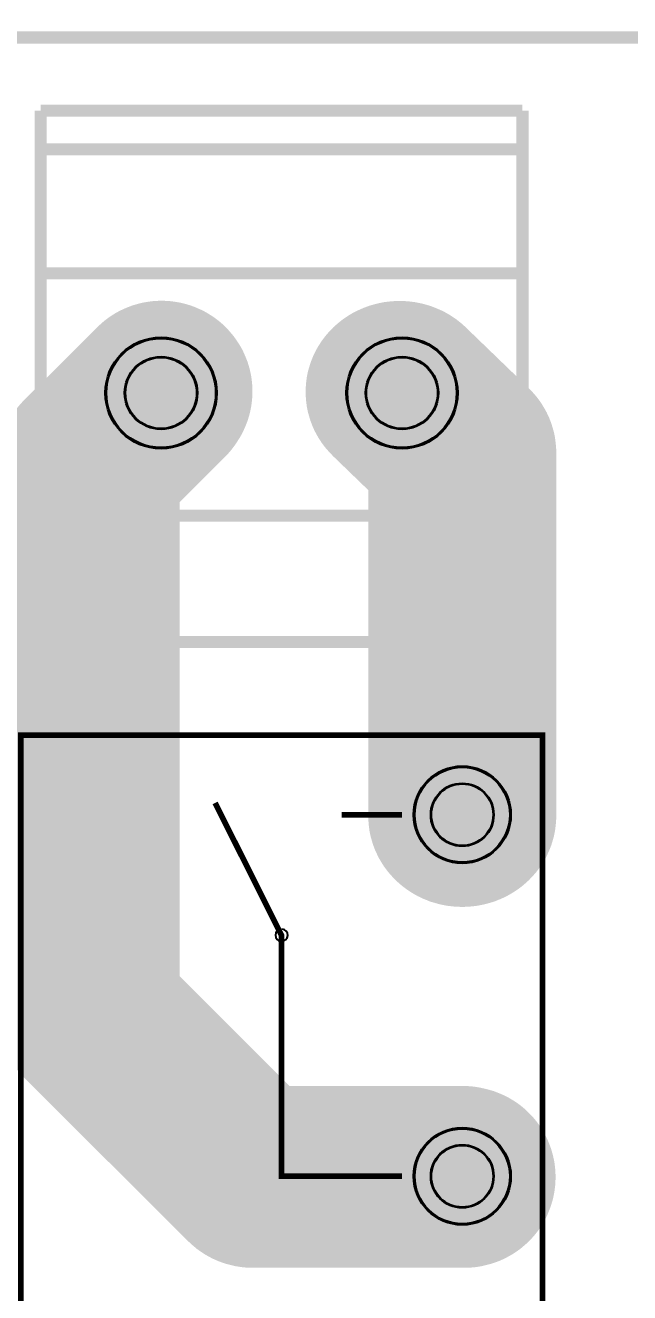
# Model space of a CAD drawing. Extents: x 165 to 5832, y -705 to 3005.
# Drawn here: x 1187 to 1689, y 1953 to 3005 of the extents above; entities that cross this region are included whole.
import ezdxf

# ---------------------------------------------------------------- set-up
doc = ezdxf.new("R2010")
doc.units = 9
for name, color, linetype, true_color in [('BoardOutLine', 7, 'Continuous', 0xff00ff), ('BottomLayer', 7, 'Continuous', 0x0000ff), ('BottomPasteMaskLayer', 7, 'Continuous', 0x800000), ('BottomSolderMaskLayer', 7, 'Continuous', 0xaa00ff), ('Multi-Layer', 7, 'Continuous', 0xc0c0c0), ('TopSilkLayer', 7, 'Continuous', 0xffcc00), ('TopSolderMaskLayer', 7, 'Continuous', 0x800080)]:
    doc.layers.add(name, color=color, linetype=linetype, true_color=true_color)

msp = doc.modelspace()

# ---------------------------------------------------------------- hatches: boundary and pattern name
at = {"layer": 'BottomLayer'}
for points in [[(1550, 1975), (1375, 1975), (1372.5, 1975), (1370.1, 1975.2), (1367.6, 1975.4), (1365.2, 1975.6), (1362.8, 1976), (1360.4, 1976.4), (1358, 1977), (1355.6, 1977.6), (1353.2, 1978.2), (1350.9, 1979), (1348.6, 1979.8), (1346.3, 1980.7), (1344, 1981.7), (1341.8, 1982.7), (1339.6, 1983.9), (1337.5, 1985), (1335.4, 1986.3), (1333.3, 1987.6), (1331.3, 1989), (1329.3, 1990.5), (1327.4, 1992), (1325.5, 1993.6), (1323.7, 1995.3), (1322, 1997), (1187, 2132), (1185.3, 2133.7), (1183.6, 2135.5), (1182, 2137.4), (1180.5, 2139.3), (1179, 2141.3), (1177.6, 2143.3), (1176.3, 2145.4), (1175, 2147.5), (1173.9, 2149.6), (1172.7, 2151.8), (1171.7, 2154), (1170.7, 2156.3), (1169.8, 2158.6), (1169, 2160.9), (1168.2, 2163.2), (1167.6, 2165.6), (1167, 2168), (1166.4, 2170.4), (1166, 2172.8), (1165.6, 2175.2), (1165.4, 2177.6), (1165.2, 2180.1), (1165, 2182.5), (1165, 2185), (1165, 2640), (1165, 2642.5), (1165.2, 2644.9), (1165.4, 2647.4), (1165.6, 2649.8), (1166, 2652.2), (1166.4, 2654.6), (1167, 2657), (1167.6, 2659.4), (1168.2, 2661.8), (1169, 2664.1), (1169.8, 2666.4), (1170.7, 2668.7), (1171.7, 2671), (1172.7, 2673.2), (1173.9, 2675.4), (1175, 2677.5), (1176.3, 2679.6), (1177.6, 2681.7), (1179, 2683.7), (1180.5, 2685.7), (1182, 2687.6), (1183.6, 2689.5), (1185.3, 2691.3), (1187, 2693), (1247, 2753), (1248.7, 2754.7), (1250.5, 2756.4), (1252.4, 2758), (1254.3, 2759.5), (1256.3, 2761), (1258.3, 2762.4), (1260.4, 2763.7), (1262.5, 2765), (1264.6, 2766.1), (1266.8, 2767.3), (1269, 2768.3), (1271.3, 2769.3), (1273.6, 2770.2), (1275.9, 2771), (1278.2, 2771.8), (1280.6, 2772.4), (1283, 2773), (1285.4, 2773.6), (1287.8, 2774), (1290.2, 2774.4), (1292.6, 2774.6), (1295.1, 2774.8), (1297.5, 2775), (1300, 2775), (1302.5, 2775), (1304.9, 2774.8), (1307.4, 2774.6), (1309.8, 2774.4), (1312.2, 2774), (1314.6, 2773.6), (1317, 2773), (1319.4, 2772.4), (1321.8, 2771.8), (1324.1, 2771), (1326.4, 2770.2), (1328.7, 2769.3), (1331, 2768.3), (1333.2, 2767.3), (1335.4, 2766.1), (1337.5, 2765), (1339.6, 2763.7), (1341.7, 2762.4), (1343.7, 2761), (1345.7, 2759.5), (1347.6, 2758), (1349.5, 2756.4), (1351.3, 2754.7), (1353, 2753), (1354.7, 2751.3), (1356.4, 2749.5), (1358, 2747.6), (1359.5, 2745.7), (1361, 2743.7), (1362.4, 2741.7), (1363.7, 2739.6), (1365, 2737.5), (1366.1, 2735.4), (1367.3, 2733.2), (1368.3, 2731), (1369.3, 2728.7), (1370.2, 2726.4), (1371, 2724.1), (1371.8, 2721.8), (1372.4, 2719.4), (1373, 2717), (1373.6, 2714.6), (1374, 2712.2), (1374.4, 2709.8), (1374.6, 2707.4), (1374.8, 2704.9), (1375, 2702.5), (1375, 2700), (1375, 2697.5), (1374.8, 2695.1), (1374.6, 2692.6), (1374.4, 2690.2), (1374, 2687.8), (1373.6, 2685.4), (1373, 2683), (1372.4, 2680.6), (1371.8, 2678.2), (1371, 2675.9), (1370.2, 2673.6), (1369.3, 2671.3), (1368.3, 2669), (1367.3, 2666.8), (1366.1, 2664.6), (1365, 2662.5), (1363.7, 2660.4), (1362.4, 2658.3), (1361, 2656.3), (1359.5, 2654.3), (1358, 2652.4), (1356.4, 2650.5), (1354.7, 2648.7), (1353, 2647), (1315, 2608.9), (1315, 2216.1), (1406.1, 2125), (1550, 2125), (1552.5, 2125), (1554.9, 2124.8), (1557.4, 2124.6), (1559.8, 2124.4), (1562.2, 2124), (1564.6, 2123.6), (1567, 2123), (1569.4, 2122.4), (1571.8, 2121.8), (1574.1, 2121), (1576.4, 2120.2), (1578.7, 2119.3), (1581, 2118.3), (1583.2, 2117.3), (1585.4, 2116.1), (1587.5, 2115), (1589.6, 2113.7), (1591.7, 2112.4), (1593.7, 2111), (1595.7, 2109.5), (1597.6, 2108), (1599.5, 2106.4), (1601.3, 2104.7), (1603, 2103), (1604.7, 2101.3), (1606.4, 2099.5), (1608, 2097.6), (1609.5, 2095.7), (1611, 2093.7), (1612.4, 2091.7), (1613.7, 2089.6), (1615, 2087.5), (1616.1, 2085.4), (1617.3, 2083.2), (1618.3, 2081), (1619.3, 2078.7), (1620.2, 2076.4), (1621, 2074.1), (1621.8, 2071.8), (1622.4, 2069.4), (1623, 2067), (1623.6, 2064.6), (1624, 2062.2), (1624.4, 2059.8), (1624.6, 2057.4), (1624.8, 2054.9), (1625, 2052.5), (1625, 2050), (1625, 2047.5), (1624.8, 2045.1), (1624.6, 2042.6), (1624.4, 2040.2), (1624, 2037.8), (1623.6, 2035.4), (1623, 2033), (1622.4, 2030.6), (1621.8, 2028.2), (1621, 2025.9), (1620.2, 2023.6), (1619.3, 2021.3), (1618.3, 2019), (1617.3, 2016.8), (1616.1, 2014.6), (1615, 2012.5), (1613.7, 2010.4), (1612.4, 2008.3), (1611, 2006.3), (1609.5, 2004.3), (1608, 2002.4), (1606.4, 2000.5), (1604.7, 1998.7), (1603, 1997), (1601.3, 1995.3), (1599.5, 1993.6), (1597.6, 1992), (1595.7, 1990.5), (1593.7, 1989), (1591.7, 1987.6), (1589.6, 1986.3), (1587.5, 1985), (1585.4, 1983.9), (1583.2, 1982.7), (1581, 1981.7), (1578.7, 1980.7), (1576.4, 1979.8), (1574.1, 1979), (1571.8, 1978.2), (1569.4, 1977.6), (1567, 1977), (1564.6, 1976.4), (1562.2, 1976), (1559.8, 1975.6), (1557.4, 1975.4), (1554.9, 1975.2), (1552.5, 1975), (1550, 1975)], [(1475, 2350), (1475, 2618.9), (1447, 2647), (1445.3, 2648.7), (1443.6, 2650.5), (1442, 2652.4), (1440.5, 2654.3), (1439, 2656.3), (1437.6, 2658.3), (1436.3, 2660.4), (1435, 2662.5), (1433.9, 2664.6), (1432.7, 2666.8), (1431.7, 2669), (1430.7, 2671.3), (1429.8, 2673.6), (1429, 2675.9), (1428.2, 2678.2), (1427.6, 2680.6), (1427, 2683), (1426.4, 2685.4), (1426, 2687.8), (1425.6, 2690.2), (1425.4, 2692.6), (1425.2, 2695.1), (1425, 2697.5), (1425, 2700), (1425, 2702.5), (1425.2, 2704.9), (1425.4, 2707.4), (1425.6, 2709.8), (1426, 2712.2), (1426.4, 2714.6), (1427, 2717), (1427.6, 2719.4), (1428.2, 2721.8), (1429, 2724.1), (1429.8, 2726.4), (1430.7, 2728.7), (1431.7, 2731), (1432.7, 2733.2), (1433.9, 2735.4), (1435, 2737.5), (1436.3, 2739.6), (1437.6, 2741.7), (1439, 2743.7), (1440.5, 2745.7), (1442, 2747.6), (1443.6, 2749.5), (1445.3, 2751.3), (1447, 2753), (1448.7, 2754.7), (1450.5, 2756.4), (1452.4, 2758), (1454.3, 2759.5), (1456.3, 2761), (1458.3, 2762.4), (1460.4, 2763.7), (1462.5, 2765), (1464.6, 2766.1), (1466.8, 2767.3), (1469, 2768.3), (1471.3, 2769.3), (1473.6, 2770.2), (1475.9, 2771), (1478.2, 2771.8), (1480.6, 2772.4), (1483, 2773), (1485.4, 2773.6), (1487.8, 2774), (1490.2, 2774.4), (1492.6, 2774.6), (1495.1, 2774.8), (1497.5, 2775), (1500, 2775), (1502.4, 2775), (1504.9, 2774.8), (1507.3, 2774.6), (1509.8, 2774.4), (1512.2, 2774), (1514.6, 2773.6), (1517, 2773), (1519.4, 2772.4), (1521.8, 2771.8), (1524.1, 2771), (1526.4, 2770.2), (1528.7, 2769.3), (1530.9, 2768.3), (1533.2, 2767.3), (1535.3, 2766.1), (1537.5, 2765), (1539.6, 2763.7), (1541.7, 2762.4), (1543.7, 2761), (1545.7, 2759.5), (1547.6, 2758), (1549.4, 2756.4), (1551.3, 2754.7), (1553, 2753), (1603, 2703), (1604.7, 2701.3), (1606.4, 2699.4), (1608, 2697.6), (1609.5, 2695.7), (1611, 2693.7), (1612.4, 2691.7), (1613.7, 2689.6), (1615, 2687.5), (1616.1, 2685.3), (1617.3, 2683.2), (1618.3, 2680.9), (1619.3, 2678.7), (1620.2, 2676.4), (1621, 2674.1), (1621.8, 2671.8), (1622.4, 2669.4), (1623, 2667), (1623.6, 2664.6), (1624, 2662.2), (1624.4, 2659.8), (1624.6, 2657.3), (1624.8, 2654.9), (1625, 2652.4), (1625, 2650), (1625, 2350), (1625, 2347.5), (1624.8, 2345.1), (1624.6, 2342.6), (1624.4, 2340.2), (1624, 2337.8), (1623.6, 2335.4), (1623, 2333), (1622.4, 2330.6), (1621.8, 2328.2), (1621, 2325.9), (1620.2, 2323.6), (1619.3, 2321.3), (1618.3, 2319), (1617.3, 2316.8), (1616.1, 2314.6), (1615, 2312.5), (1613.7, 2310.4), (1612.4, 2308.3), (1611, 2306.3), (1609.5, 2304.3), (1608, 2302.4), (1606.4, 2300.5), (1604.7, 2298.7), (1603, 2297), (1601.3, 2295.3), (1599.5, 2293.6), (1597.6, 2292), (1595.7, 2290.5), (1593.7, 2289), (1591.7, 2287.6), (1589.6, 2286.3), (1587.5, 2285), (1585.4, 2283.9), (1583.2, 2282.7), (1581, 2281.7), (1578.7, 2280.7), (1576.4, 2279.8), (1574.1, 2279), (1571.8, 2278.2), (1569.4, 2277.6), (1567, 2277), (1564.6, 2276.4), (1562.2, 2276), (1559.8, 2275.6), (1557.4, 2275.4), (1554.9, 2275.2), (1552.5, 2275), (1550, 2275), (1547.5, 2275), (1545.1, 2275.2), (1542.6, 2275.4), (1540.2, 2275.6), (1537.8, 2276), (1535.4, 2276.4), (1533, 2277), (1530.6, 2277.6), (1528.2, 2278.2), (1525.9, 2279), (1523.6, 2279.8), (1521.3, 2280.7), (1519, 2281.7), (1516.8, 2282.7), (1514.6, 2283.9), (1512.5, 2285), (1510.4, 2286.3), (1508.3, 2287.6), (1506.3, 2289), (1504.3, 2290.5), (1502.4, 2292), (1500.5, 2293.6), (1498.7, 2295.3), (1497, 2297), (1495.3, 2298.7), (1493.6, 2300.5), (1492, 2302.4), (1490.5, 2304.3), (1489, 2306.3), (1487.6, 2308.3), (1486.3, 2310.4), (1485, 2312.5), (1483.9, 2314.6), (1482.7, 2316.8), (1481.7, 2319), (1480.7, 2321.3), (1479.8, 2323.6), (1479, 2325.9), (1478.2, 2328.2), (1477.6, 2330.6), (1477, 2333), (1476.4, 2335.4), (1476, 2337.8), (1475.6, 2340.2), (1475.4, 2342.6), (1475.2, 2345.1), (1475, 2347.5), (1475, 2350)]]:
    msp.add_hatch(color=256, dxfattribs=at).paths.add_polyline_path(points)
at = {"layer": 'BottomPasteMaskLayer'}
for points in [[(1550, 1975), (1375, 1975), (1372.5, 1975), (1370.1, 1975.2), (1367.6, 1975.4), (1365.2, 1975.6), (1362.8, 1976), (1360.4, 1976.4), (1358, 1977), (1355.6, 1977.6), (1353.2, 1978.2), (1350.9, 1979), (1348.6, 1979.8), (1346.3, 1980.7), (1344, 1981.7), (1341.8, 1982.7), (1339.6, 1983.9), (1337.5, 1985), (1335.4, 1986.3), (1333.3, 1987.6), (1331.3, 1989), (1329.3, 1990.5), (1327.4, 1992), (1325.5, 1993.6), (1323.7, 1995.3), (1322, 1997), (1187, 2132), (1185.3, 2133.7), (1183.6, 2135.5), (1182, 2137.4), (1180.5, 2139.3), (1179, 2141.3), (1177.6, 2143.3), (1176.3, 2145.4), (1175, 2147.5), (1173.9, 2149.6), (1172.7, 2151.8), (1171.7, 2154), (1170.7, 2156.3), (1169.8, 2158.6), (1169, 2160.9), (1168.2, 2163.2), (1167.6, 2165.6), (1167, 2168), (1166.4, 2170.4), (1166, 2172.8), (1165.6, 2175.2), (1165.4, 2177.6), (1165.2, 2180.1), (1165, 2182.5), (1165, 2185), (1165, 2640), (1165, 2642.5), (1165.2, 2644.9), (1165.4, 2647.4), (1165.6, 2649.8), (1166, 2652.2), (1166.4, 2654.6), (1167, 2657), (1167.6, 2659.4), (1168.2, 2661.8), (1169, 2664.1), (1169.8, 2666.4), (1170.7, 2668.7), (1171.7, 2671), (1172.7, 2673.2), (1173.9, 2675.4), (1175, 2677.5), (1176.3, 2679.6), (1177.6, 2681.7), (1179, 2683.7), (1180.5, 2685.7), (1182, 2687.6), (1183.6, 2689.5), (1185.3, 2691.3), (1187, 2693), (1247, 2753), (1248.7, 2754.7), (1250.5, 2756.4), (1252.4, 2758), (1254.3, 2759.5), (1256.3, 2761), (1258.3, 2762.4), (1260.4, 2763.7), (1262.5, 2765), (1264.6, 2766.1), (1266.8, 2767.3), (1269, 2768.3), (1271.3, 2769.3), (1273.6, 2770.2), (1275.9, 2771), (1278.2, 2771.8), (1280.6, 2772.4), (1283, 2773), (1285.4, 2773.6), (1287.8, 2774), (1290.2, 2774.4), (1292.6, 2774.6), (1295.1, 2774.8), (1297.5, 2775), (1300, 2775), (1302.5, 2775), (1304.9, 2774.8), (1307.4, 2774.6), (1309.8, 2774.4), (1312.2, 2774), (1314.6, 2773.6), (1317, 2773), (1319.4, 2772.4), (1321.8, 2771.8), (1324.1, 2771), (1326.4, 2770.2), (1328.7, 2769.3), (1331, 2768.3), (1333.2, 2767.3), (1335.4, 2766.1), (1337.5, 2765), (1339.6, 2763.7), (1341.7, 2762.4), (1343.7, 2761), (1345.7, 2759.5), (1347.6, 2758), (1349.5, 2756.4), (1351.3, 2754.7), (1353, 2753), (1354.7, 2751.3), (1356.4, 2749.5), (1358, 2747.6), (1359.5, 2745.7), (1361, 2743.7), (1362.4, 2741.7), (1363.7, 2739.6), (1365, 2737.5), (1366.1, 2735.4), (1367.3, 2733.2), (1368.3, 2731), (1369.3, 2728.7), (1370.2, 2726.4), (1371, 2724.1), (1371.8, 2721.8), (1372.4, 2719.4), (1373, 2717), (1373.6, 2714.6), (1374, 2712.2), (1374.4, 2709.8), (1374.6, 2707.4), (1374.8, 2704.9), (1375, 2702.5), (1375, 2700), (1375, 2697.5), (1374.8, 2695.1), (1374.6, 2692.6), (1374.4, 2690.2), (1374, 2687.8), (1373.6, 2685.4), (1373, 2683), (1372.4, 2680.6), (1371.8, 2678.2), (1371, 2675.9), (1370.2, 2673.6), (1369.3, 2671.3), (1368.3, 2669), (1367.3, 2666.8), (1366.1, 2664.6), (1365, 2662.5), (1363.7, 2660.4), (1362.4, 2658.3), (1361, 2656.3), (1359.5, 2654.3), (1358, 2652.4), (1356.4, 2650.5), (1354.7, 2648.7), (1353, 2647), (1315, 2608.9), (1315, 2216.1), (1406.1, 2125), (1550, 2125), (1552.5, 2125), (1554.9, 2124.8), (1557.4, 2124.6), (1559.8, 2124.4), (1562.2, 2124), (1564.6, 2123.6), (1567, 2123), (1569.4, 2122.4), (1571.8, 2121.8), (1574.1, 2121), (1576.4, 2120.2), (1578.7, 2119.3), (1581, 2118.3), (1583.2, 2117.3), (1585.4, 2116.1), (1587.5, 2115), (1589.6, 2113.7), (1591.7, 2112.4), (1593.7, 2111), (1595.7, 2109.5), (1597.6, 2108), (1599.5, 2106.4), (1601.3, 2104.7), (1603, 2103), (1604.7, 2101.3), (1606.4, 2099.5), (1608, 2097.6), (1609.5, 2095.7), (1611, 2093.7), (1612.4, 2091.7), (1613.7, 2089.6), (1615, 2087.5), (1616.1, 2085.4), (1617.3, 2083.2), (1618.3, 2081), (1619.3, 2078.7), (1620.2, 2076.4), (1621, 2074.1), (1621.8, 2071.8), (1622.4, 2069.4), (1623, 2067), (1623.6, 2064.6), (1624, 2062.2), (1624.4, 2059.8), (1624.6, 2057.4), (1624.8, 2054.9), (1625, 2052.5), (1625, 2050), (1625, 2047.5), (1624.8, 2045.1), (1624.6, 2042.6), (1624.4, 2040.2), (1624, 2037.8), (1623.6, 2035.4), (1623, 2033), (1622.4, 2030.6), (1621.8, 2028.2), (1621, 2025.9), (1620.2, 2023.6), (1619.3, 2021.3), (1618.3, 2019), (1617.3, 2016.8), (1616.1, 2014.6), (1615, 2012.5), (1613.7, 2010.4), (1612.4, 2008.3), (1611, 2006.3), (1609.5, 2004.3), (1608, 2002.4), (1606.4, 2000.5), (1604.7, 1998.7), (1603, 1997), (1601.3, 1995.3), (1599.5, 1993.6), (1597.6, 1992), (1595.7, 1990.5), (1593.7, 1989), (1591.7, 1987.6), (1589.6, 1986.3), (1587.5, 1985), (1585.4, 1983.9), (1583.2, 1982.7), (1581, 1981.7), (1578.7, 1980.7), (1576.4, 1979.8), (1574.1, 1979), (1571.8, 1978.2), (1569.4, 1977.6), (1567, 1977), (1564.6, 1976.4), (1562.2, 1976), (1559.8, 1975.6), (1557.4, 1975.4), (1554.9, 1975.2), (1552.5, 1975), (1550, 1975)], [(1475, 2350), (1475, 2618.9), (1447, 2647), (1445.3, 2648.7), (1443.6, 2650.5), (1442, 2652.4), (1440.5, 2654.3), (1439, 2656.3), (1437.6, 2658.3), (1436.3, 2660.4), (1435, 2662.5), (1433.9, 2664.6), (1432.7, 2666.8), (1431.7, 2669), (1430.7, 2671.3), (1429.8, 2673.6), (1429, 2675.9), (1428.2, 2678.2), (1427.6, 2680.6), (1427, 2683), (1426.4, 2685.4), (1426, 2687.8), (1425.6, 2690.2), (1425.4, 2692.6), (1425.2, 2695.1), (1425, 2697.5), (1425, 2700), (1425, 2702.5), (1425.2, 2704.9), (1425.4, 2707.4), (1425.6, 2709.8), (1426, 2712.2), (1426.4, 2714.6), (1427, 2717), (1427.6, 2719.4), (1428.2, 2721.8), (1429, 2724.1), (1429.8, 2726.4), (1430.7, 2728.7), (1431.7, 2731), (1432.7, 2733.2), (1433.9, 2735.4), (1435, 2737.5), (1436.3, 2739.6), (1437.6, 2741.7), (1439, 2743.7), (1440.5, 2745.7), (1442, 2747.6), (1443.6, 2749.5), (1445.3, 2751.3), (1447, 2753), (1448.7, 2754.7), (1450.5, 2756.4), (1452.4, 2758), (1454.3, 2759.5), (1456.3, 2761), (1458.3, 2762.4), (1460.4, 2763.7), (1462.5, 2765), (1464.6, 2766.1), (1466.8, 2767.3), (1469, 2768.3), (1471.3, 2769.3), (1473.6, 2770.2), (1475.9, 2771), (1478.2, 2771.8), (1480.6, 2772.4), (1483, 2773), (1485.4, 2773.6), (1487.8, 2774), (1490.2, 2774.4), (1492.6, 2774.6), (1495.1, 2774.8), (1497.5, 2775), (1500, 2775), (1502.4, 2775), (1504.9, 2774.8), (1507.3, 2774.6), (1509.8, 2774.4), (1512.2, 2774), (1514.6, 2773.6), (1517, 2773), (1519.4, 2772.4), (1521.8, 2771.8), (1524.1, 2771), (1526.4, 2770.2), (1528.7, 2769.3), (1530.9, 2768.3), (1533.2, 2767.3), (1535.3, 2766.1), (1537.5, 2765), (1539.6, 2763.7), (1541.7, 2762.4), (1543.7, 2761), (1545.7, 2759.5), (1547.6, 2758), (1549.4, 2756.4), (1551.3, 2754.7), (1553, 2753), (1603, 2703), (1604.7, 2701.3), (1606.4, 2699.4), (1608, 2697.6), (1609.5, 2695.7), (1611, 2693.7), (1612.4, 2691.7), (1613.7, 2689.6), (1615, 2687.5), (1616.1, 2685.3), (1617.3, 2683.2), (1618.3, 2680.9), (1619.3, 2678.7), (1620.2, 2676.4), (1621, 2674.1), (1621.8, 2671.8), (1622.4, 2669.4), (1623, 2667), (1623.6, 2664.6), (1624, 2662.2), (1624.4, 2659.8), (1624.6, 2657.3), (1624.8, 2654.9), (1625, 2652.4), (1625, 2650), (1625, 2350), (1625, 2347.5), (1624.8, 2345.1), (1624.6, 2342.6), (1624.4, 2340.2), (1624, 2337.8), (1623.6, 2335.4), (1623, 2333), (1622.4, 2330.6), (1621.8, 2328.2), (1621, 2325.9), (1620.2, 2323.6), (1619.3, 2321.3), (1618.3, 2319), (1617.3, 2316.8), (1616.1, 2314.6), (1615, 2312.5), (1613.7, 2310.4), (1612.4, 2308.3), (1611, 2306.3), (1609.5, 2304.3), (1608, 2302.4), (1606.4, 2300.5), (1604.7, 2298.7), (1603, 2297), (1601.3, 2295.3), (1599.5, 2293.6), (1597.6, 2292), (1595.7, 2290.5), (1593.7, 2289), (1591.7, 2287.6), (1589.6, 2286.3), (1587.5, 2285), (1585.4, 2283.9), (1583.2, 2282.7), (1581, 2281.7), (1578.7, 2280.7), (1576.4, 2279.8), (1574.1, 2279), (1571.8, 2278.2), (1569.4, 2277.6), (1567, 2277), (1564.6, 2276.4), (1562.2, 2276), (1559.8, 2275.6), (1557.4, 2275.4), (1554.9, 2275.2), (1552.5, 2275), (1550, 2275), (1547.5, 2275), (1545.1, 2275.2), (1542.6, 2275.4), (1540.2, 2275.6), (1537.8, 2276), (1535.4, 2276.4), (1533, 2277), (1530.6, 2277.6), (1528.2, 2278.2), (1525.9, 2279), (1523.6, 2279.8), (1521.3, 2280.7), (1519, 2281.7), (1516.8, 2282.7), (1514.6, 2283.9), (1512.5, 2285), (1510.4, 2286.3), (1508.3, 2287.6), (1506.3, 2289), (1504.3, 2290.5), (1502.4, 2292), (1500.5, 2293.6), (1498.7, 2295.3), (1497, 2297), (1495.3, 2298.7), (1493.6, 2300.5), (1492, 2302.4), (1490.5, 2304.3), (1489, 2306.3), (1487.6, 2308.3), (1486.3, 2310.4), (1485, 2312.5), (1483.9, 2314.6), (1482.7, 2316.8), (1481.7, 2319), (1480.7, 2321.3), (1479.8, 2323.6), (1479, 2325.9), (1478.2, 2328.2), (1477.6, 2330.6), (1477, 2333), (1476.4, 2335.4), (1476, 2337.8), (1475.6, 2340.2), (1475.4, 2342.6), (1475.2, 2345.1), (1475, 2347.5), (1475, 2350)]]:
    msp.add_hatch(color=256, dxfattribs=at).paths.add_polyline_path(points)
at = {"layer": 'BottomSolderMaskLayer'}
for points in [[(1552, 1974.1), (1375.9, 1974.1), (1373.4, 1974.1), (1370.9, 1974.2), (1368.5, 1974.4), (1366, 1974.7), (1363.6, 1975.1), (1361.1, 1975.5), (1358.7, 1976.1), (1356.3, 1976.7), (1354, 1977.3), (1351.6, 1978.1), (1349.3, 1978.9), (1347, 1979.8), (1344.7, 1980.8), (1342.5, 1981.8), (1340.3, 1983), (1338.1, 1984.2), (1336, 1985.4), (1333.9, 1986.8), (1331.9, 1988.2), (1329.9, 1989.6), (1328, 1991.2), (1326.1, 1992.8), (1324.3, 1994.4), (1322.5, 1996.1), (1186.6, 2131.5), (1184.9, 2133.3), (1183.2, 2135.1), (1181.6, 2137), (1180.1, 2138.9), (1178.6, 2140.9), (1177.2, 2142.9), (1175.9, 2145), (1174.6, 2147.1), (1173.4, 2149.3), (1172.3, 2151.5), (1171.2, 2153.7), (1170.3, 2155.9), (1169.4, 2158.2), (1168.5, 2160.6), (1167.8, 2162.9), (1167.1, 2165.3), (1166.5, 2167.6), (1166, 2170.1), (1165.5, 2172.5), (1165.2, 2174.9), (1164.9, 2177.4), (1164.7, 2179.8), (1164.6, 2182.3), (1164.5, 2184.7), (1164.5, 2641.1), (1164.6, 2643.6), (1164.7, 2646.1), (1164.9, 2648.5), (1165.2, 2651), (1165.5, 2653.4), (1166, 2655.8), (1166.5, 2658.2), (1167.1, 2660.6), (1167.8, 2663), (1168.5, 2665.3), (1169.4, 2667.6), (1170.3, 2669.9), (1171.2, 2672.2), (1172.3, 2674.4), (1173.4, 2676.6), (1174.6, 2678.7), (1175.9, 2680.9), (1177.2, 2682.9), (1178.6, 2685), (1180.1, 2686.9), (1181.6, 2688.9), (1183.2, 2690.7), (1184.9, 2692.6), (1186.6, 2694.3), (1247, 2754.5), (1248.8, 2756.2), (1250.6, 2757.9), (1252.5, 2759.5), (1254.4, 2761), (1256.4, 2762.5), (1258.5, 2763.9), (1260.5, 2765.2), (1262.6, 2766.5), (1264.8, 2767.7), (1267, 2768.8), (1269.2, 2769.8), (1271.5, 2770.8), (1273.8, 2771.7), (1276.1, 2772.6), (1278.5, 2773.3), (1280.9, 2774), (1283.2, 2774.6), (1285.7, 2775.1), (1288.1, 2775.5), (1290.5, 2775.9), (1293, 2776.2), (1295.5, 2776.4), (1297.9, 2776.5), (1300.4, 2776.5), (1302.9, 2776.5), (1305.3, 2776.4), (1307.8, 2776.2), (1310.2, 2775.9), (1312.7, 2775.5), (1315.1, 2775.1), (1317.5, 2774.6), (1319.9, 2774), (1322.3, 2773.3), (1324.7, 2772.6), (1327, 2771.7), (1329.3, 2770.8), (1331.5, 2769.8), (1333.8, 2768.8), (1336, 2767.7), (1338.1, 2766.5), (1340.2, 2765.2), (1342.3, 2763.9), (1344.4, 2762.5), (1346.3, 2761), (1348.3, 2759.5), (1350.2, 2757.9), (1352, 2756.2), (1353.8, 2754.5), (1355.5, 2752.7), (1357.1, 2750.9), (1358.7, 2749), (1360.3, 2747.1), (1361.7, 2745.1), (1363.1, 2743.1), (1364.5, 2741), (1365.8, 2738.9), (1367, 2736.8), (1368.1, 2734.6), (1369.1, 2732.4), (1370.1, 2730.1), (1371, 2727.8), (1371.9, 2725.5), (1372.6, 2723.2), (1373.3, 2720.8), (1373.9, 2718.4), (1374.4, 2716), (1374.9, 2713.6), (1375.2, 2711.1), (1375.5, 2708.7), (1375.7, 2706.2), (1375.8, 2703.8), (1375.9, 2701.3), (1375.8, 2698.9), (1375.7, 2696.4), (1375.5, 2693.9), (1375.2, 2691.5), (1374.9, 2689.1), (1374.4, 2686.6), (1373.9, 2684.2), (1373.3, 2681.8), (1372.6, 2679.5), (1371.9, 2677.1), (1371, 2674.8), (1370.1, 2672.5), (1369.1, 2670.3), (1368.1, 2668), (1367, 2665.9), (1365.8, 2663.7), (1364.5, 2661.6), (1363.1, 2659.5), (1361.7, 2657.5), (1360.3, 2655.5), (1358.7, 2653.6), (1357.1, 2651.7), (1355.5, 2649.9), (1353.8, 2648.1), (1315.5, 2610), (1315.5, 2215.9), (1407.1, 2124.5), (1552, 2124.5), (1554.5, 2124.5), (1556.9, 2124.4), (1559.4, 2124.2), (1561.9, 2123.9), (1564.3, 2123.5), (1566.7, 2123.1), (1569.1, 2122.6), (1571.5, 2122), (1573.9, 2121.3), (1576.3, 2120.6), (1578.6, 2119.7), (1580.9, 2118.8), (1583.2, 2117.8), (1585.4, 2116.8), (1587.6, 2115.7), (1589.7, 2114.5), (1591.9, 2113.2), (1593.9, 2111.9), (1596, 2110.5), (1598, 2109), (1599.9, 2107.5), (1601.8, 2105.9), (1603.6, 2104.2), (1605.4, 2102.5), (1607.1, 2100.7), (1608.8, 2098.9), (1610.4, 2097), (1611.9, 2095.1), (1613.4, 2093.1), (1614.8, 2091.1), (1616.1, 2089), (1617.4, 2086.9), (1618.6, 2084.8), (1619.7, 2082.6), (1620.8, 2080.4), (1621.7, 2078.1), (1622.6, 2075.8), (1623.5, 2073.5), (1624.2, 2071.2), (1624.9, 2068.8), (1625.5, 2066.4), (1626, 2064), (1626.5, 2061.6), (1626.8, 2059.1), (1627.1, 2056.7), (1627.3, 2054.2), (1627.4, 2051.8), (1627.5, 2049.3), (1627.4, 2046.9), (1627.3, 2044.4), (1627.1, 2041.9), (1626.8, 2039.5), (1626.5, 2037.1), (1626, 2034.6), (1625.5, 2032.2), (1624.9, 2029.8), (1624.2, 2027.5), (1623.5, 2025.1), (1622.6, 2022.8), (1621.7, 2020.5), (1620.8, 2018.3), (1619.7, 2016), (1618.6, 2013.9), (1617.4, 2011.7), (1616.1, 2009.6), (1614.8, 2007.5), (1613.4, 2005.5), (1611.9, 2003.5), (1610.4, 2001.6), (1608.8, 1999.7), (1607.1, 1997.9), (1605.4, 1996.1), (1603.6, 1994.4), (1601.8, 1992.8), (1599.9, 1991.2), (1598, 1989.6), (1596, 1988.2), (1593.9, 1986.8), (1591.9, 1985.4), (1589.7, 1984.2), (1587.6, 1983), (1585.4, 1981.8), (1583.2, 1980.8), (1580.9, 1979.8), (1578.6, 1978.9), (1576.3, 1978.1), (1573.9, 1977.3), (1571.5, 1976.7), (1569.1, 1976.1), (1566.7, 1975.5), (1564.3, 1975.1), (1561.9, 1974.7), (1559.4, 1974.4), (1556.9, 1974.2), (1554.5, 1974.1), (1552, 1974.1)], [(1472, 2348.9), (1472, 2619.4), (1442.8, 2647.6), (1441.1, 2649.4), (1439.4, 2651.2), (1437.7, 2653.1), (1436.1, 2655), (1434.6, 2657), (1433.1, 2659), (1431.8, 2661.1), (1430.4, 2663.2), (1429.2, 2665.4), (1428, 2667.6), (1426.9, 2669.8), (1425.9, 2672.1), (1425, 2674.4), (1424.1, 2676.7), (1423.4, 2679), (1422.7, 2681.4), (1422, 2683.8), (1421.5, 2686.2), (1421, 2688.7), (1420.7, 2691.1), (1420.4, 2693.5), (1420.2, 2696), (1420, 2698.5), (1420, 2700.9), (1420, 2703.4), (1420.2, 2705.9), (1420.4, 2708.3), (1420.7, 2710.8), (1421, 2713.2), (1421.5, 2715.7), (1422, 2718.1), (1422.7, 2720.5), (1423.4, 2722.8), (1424.1, 2725.2), (1425, 2727.5), (1425.9, 2729.8), (1426.9, 2732.1), (1428, 2734.3), (1429.2, 2736.5), (1430.4, 2738.7), (1431.8, 2740.8), (1433.1, 2742.8), (1434.6, 2744.9), (1436.1, 2746.9), (1437.7, 2748.8), (1439.4, 2750.7), (1441.1, 2752.5), (1442.8, 2754.3), (1444.7, 2756), (1446.6, 2757.7), (1448.5, 2759.2), (1450.5, 2760.8), (1452.6, 2762.3), (1454.7, 2763.7), (1456.8, 2765), (1459, 2766.3), (1461.2, 2767.5), (1463.5, 2768.6), (1465.8, 2769.6), (1468.1, 2770.6), (1470.5, 2771.5), (1472.9, 2772.4), (1475.4, 2773.1), (1477.8, 2773.8), (1480.3, 2774.4), (1482.8, 2774.9), (1485.3, 2775.4), (1487.8, 2775.7), (1490.3, 2776), (1492.9, 2776.2), (1495.4, 2776.3), (1498, 2776.4), (1500.5, 2776.3), (1503.1, 2776.2), (1505.6, 2776), (1508.2, 2775.7), (1510.7, 2775.4), (1513.2, 2774.9), (1515.7, 2774.4), (1518.2, 2773.8), (1520.6, 2773.1), (1523.1, 2772.4), (1525.5, 2771.5), (1527.8, 2770.6), (1530.2, 2769.6), (1532.5, 2768.6), (1534.8, 2767.5), (1537, 2766.3), (1539.2, 2765), (1541.3, 2763.7), (1543.4, 2762.3), (1545.5, 2760.8), (1547.5, 2759.2), (1549.4, 2757.7), (1551.3, 2756), (1553.1, 2754.3), (1605.2, 2704), (1606.9, 2702.2), (1608.6, 2700.4), (1610.3, 2698.5), (1611.9, 2696.6), (1613.4, 2694.6), (1614.9, 2692.6), (1616.2, 2690.5), (1617.5, 2688.4), (1618.8, 2686.2), (1620, 2684), (1621, 2681.8), (1622.1, 2679.5), (1623, 2677.2), (1623.9, 2674.9), (1624.6, 2672.5), (1625.3, 2670.2), (1626, 2667.8), (1626.5, 2665.4), (1627, 2662.9), (1627.3, 2660.5), (1627.6, 2658), (1627.8, 2655.6), (1628, 2653.1), (1628, 2650.7), (1628, 2348.9), (1628, 2346.5), (1627.8, 2344), (1627.6, 2341.5), (1627.3, 2339.1), (1627, 2336.7), (1626.5, 2334.2), (1626, 2331.8), (1625.3, 2329.4), (1624.6, 2327), (1623.9, 2324.7), (1623, 2322.4), (1622.1, 2320.1), (1621, 2317.8), (1620, 2315.6), (1618.8, 2313.4), (1617.5, 2311.2), (1616.2, 2309.1), (1614.9, 2307), (1613.4, 2305), (1611.9, 2303), (1610.3, 2301.1), (1608.6, 2299.2), (1606.9, 2297.4), (1605.2, 2295.6), (1603.3, 2293.9), (1601.4, 2292.2), (1599.5, 2290.6), (1597.5, 2289.1), (1595.4, 2287.6), (1593.3, 2286.2), (1591.2, 2284.9), (1589, 2283.6), (1586.8, 2282.4), (1584.5, 2281.3), (1582.2, 2280.2), (1579.8, 2279.3), (1577.5, 2278.3), (1575.1, 2277.5), (1572.6, 2276.8), (1570.2, 2276.1), (1567.7, 2275.5), (1565.2, 2275), (1562.7, 2274.5), (1560.2, 2274.2), (1557.6, 2273.9), (1555.1, 2273.7), (1552.6, 2273.6), (1550, 2273.5), (1547.4, 2273.6), (1544.9, 2273.7), (1542.4, 2273.9), (1539.8, 2274.2), (1537.3, 2274.5), (1534.8, 2275), (1532.3, 2275.5), (1529.8, 2276.1), (1527.4, 2276.8), (1524.9, 2277.5), (1522.5, 2278.3), (1520.2, 2279.3), (1517.8, 2280.2), (1515.5, 2281.3), (1513.2, 2282.4), (1511, 2283.6), (1508.8, 2284.9), (1506.7, 2286.2), (1504.6, 2287.6), (1502.5, 2289.1), (1500.5, 2290.6), (1498.6, 2292.2), (1496.7, 2293.9), (1494.8, 2295.6), (1493.1, 2297.4), (1491.4, 2299.2), (1489.7, 2301.1), (1488.1, 2303), (1486.6, 2305), (1485.1, 2307), (1483.8, 2309.1), (1482.5, 2311.2), (1481.2, 2313.4), (1480, 2315.6), (1479, 2317.8), (1477.9, 2320.1), (1477, 2322.4), (1476.1, 2324.7), (1475.4, 2327), (1474.7, 2329.4), (1474, 2331.8), (1473.5, 2334.2), (1473, 2336.7), (1472.7, 2339.1), (1472.4, 2341.5), (1472.2, 2344), (1472, 2346.5), (1472, 2348.9)], [(1253.7, 2700, 1), (1346.3, 2700, 1)], [(1453.7, 2700, 1), (1546.3, 2700, 1)], [(1509.6, 2350, 1), (1590.4, 2350, 1)], [(1509.6, 2050, 1), (1590.4, 2050, 1)]]:
    msp.add_hatch(color=256, dxfattribs=at).paths.add_polyline_path(points)
at = {"layer": 'Multi-Layer'}
for points in [[(1254.7, 2700, 1), (1345.3, 2700, 1)], [(1454.7, 2700, 1), (1545.3, 2700, 1)], [(1510.6, 2350, 1), (1589.4, 2350, 1)], [(1510.6, 2050, 1), (1589.4, 2050, 1)]]:
    msp.add_hatch(color=256, dxfattribs=at).paths.add_polyline_path(points)
at = {"layer": 'TopSolderMaskLayer'}
for points in [[(1253.7, 2700, 1), (1346.3, 2700, 1)], [(1453.7, 2700, 1), (1546.3, 2700, 1)], [(1509.6, 2350, 1), (1590.4, 2350, 1)], [(1509.6, 2050, 1), (1590.4, 2050, 1)]]:
    msp.add_hatch(color=256, dxfattribs=at).paths.add_polyline_path(points)

# ---------------------------------------------------------------- linework, layer by layer
at = {"layer": 'BoardOutLine', "const_width": 10}
msp.add_lwpolyline([(170, 2687.1), (170, 2995), (5660, 2995), (5660, -700), (170, -700), (170, 2687.1)], close=True, dxfattribs=at)
at = {"layer": 'BottomLayer', "const_width": 25}
for points in [[(1300, 2700), (1300, 2332), (1240, 2272)], [(1550, 2050), (1405, 2050), (1270, 2185), (1270, 2700), (1300, 2700)], [(1550, 2350), (1550, 2650), (1500, 2700)], [(1550, 2050), (1462, 2050), (1240, 2272)]]:
    msp.add_lwpolyline(points, dxfattribs=at)
at = {"layer": 'BottomSolderMaskLayer'}
for centre, radius in [((1300, 2700), 46.3), ((1500, 2700), 46.3), ((1300, 2700), 30.2), ((1500, 2700), 30.2), ((1550, 2350), 40.4), ((1550, 2350), 26.2), ((1550, 2050), 40.4), ((1550, 2050), 26.2)]:
    msp.add_circle(centre, radius, dxfattribs=at)
at = {"layer": 'Multi-Layer'}
for centre, radius in [((1300, 2700), 45.3), ((1500, 2700), 45.3), ((1300, 2700), 29.5), ((1500, 2700), 29.5), ((1550, 2350), 39.4), ((1550, 2350), 25.6), ((1550, 2050), 39.4), ((1550, 2050), 25.6)]:
    msp.add_circle(centre, radius, dxfattribs=at)
at = {"layer": 'TopSilkLayer'}
for points, const_width in [([(1600, 2934.3), (1200, 2934.3)], 10), ([(1200, 2493.3), (1200, 2934.3)], 10), ([(1600, 2493.3), (1600, 2934.3)], 10), ([(1600, 2902.1), (1200, 2902.1)], 10), ([(1600, 2799.4), (1200, 2799.4)], 10), ([(1600, 2598.1), (1200, 2598.1)], 10), ([(1600, 2493.3), (1200, 2493.3)], 10), ([(1500, 2050), (1400, 2050), (1400, 2250), (1344.9, 2359.8)], 4.72), ([(1500, 2350), (1450, 2350)], 4.72)]:
    msp.add_lwpolyline(points, dxfattribs=dict(at, const_width=const_width))
at = {"layer": 'TopSilkLayer', "const_width": 4.72}
msp.add_lwpolyline([(1183.5, 2416.1), (1183.5, 1583.9), (1616.5, 1583.9), (1616.5, 2416.1), (1183.5, 2416.1)], close=True, dxfattribs=at)
at = {"layer": 'TopSilkLayer'}
msp.add_arc((1400, 2250), 5.12, 90, 84.933, dxfattribs=at)
at = {"layer": 'TopSolderMaskLayer'}
for centre, radius in [((1300, 2700), 46.3), ((1500, 2700), 46.3), ((1300, 2700), 30.2), ((1500, 2700), 30.2), ((1550, 2350), 40.4), ((1550, 2350), 26.2), ((1550, 2050), 40.4), ((1550, 2050), 26.2)]:
    msp.add_circle(centre, radius, dxfattribs=at)

doc.saveas('drawing.dxf')
